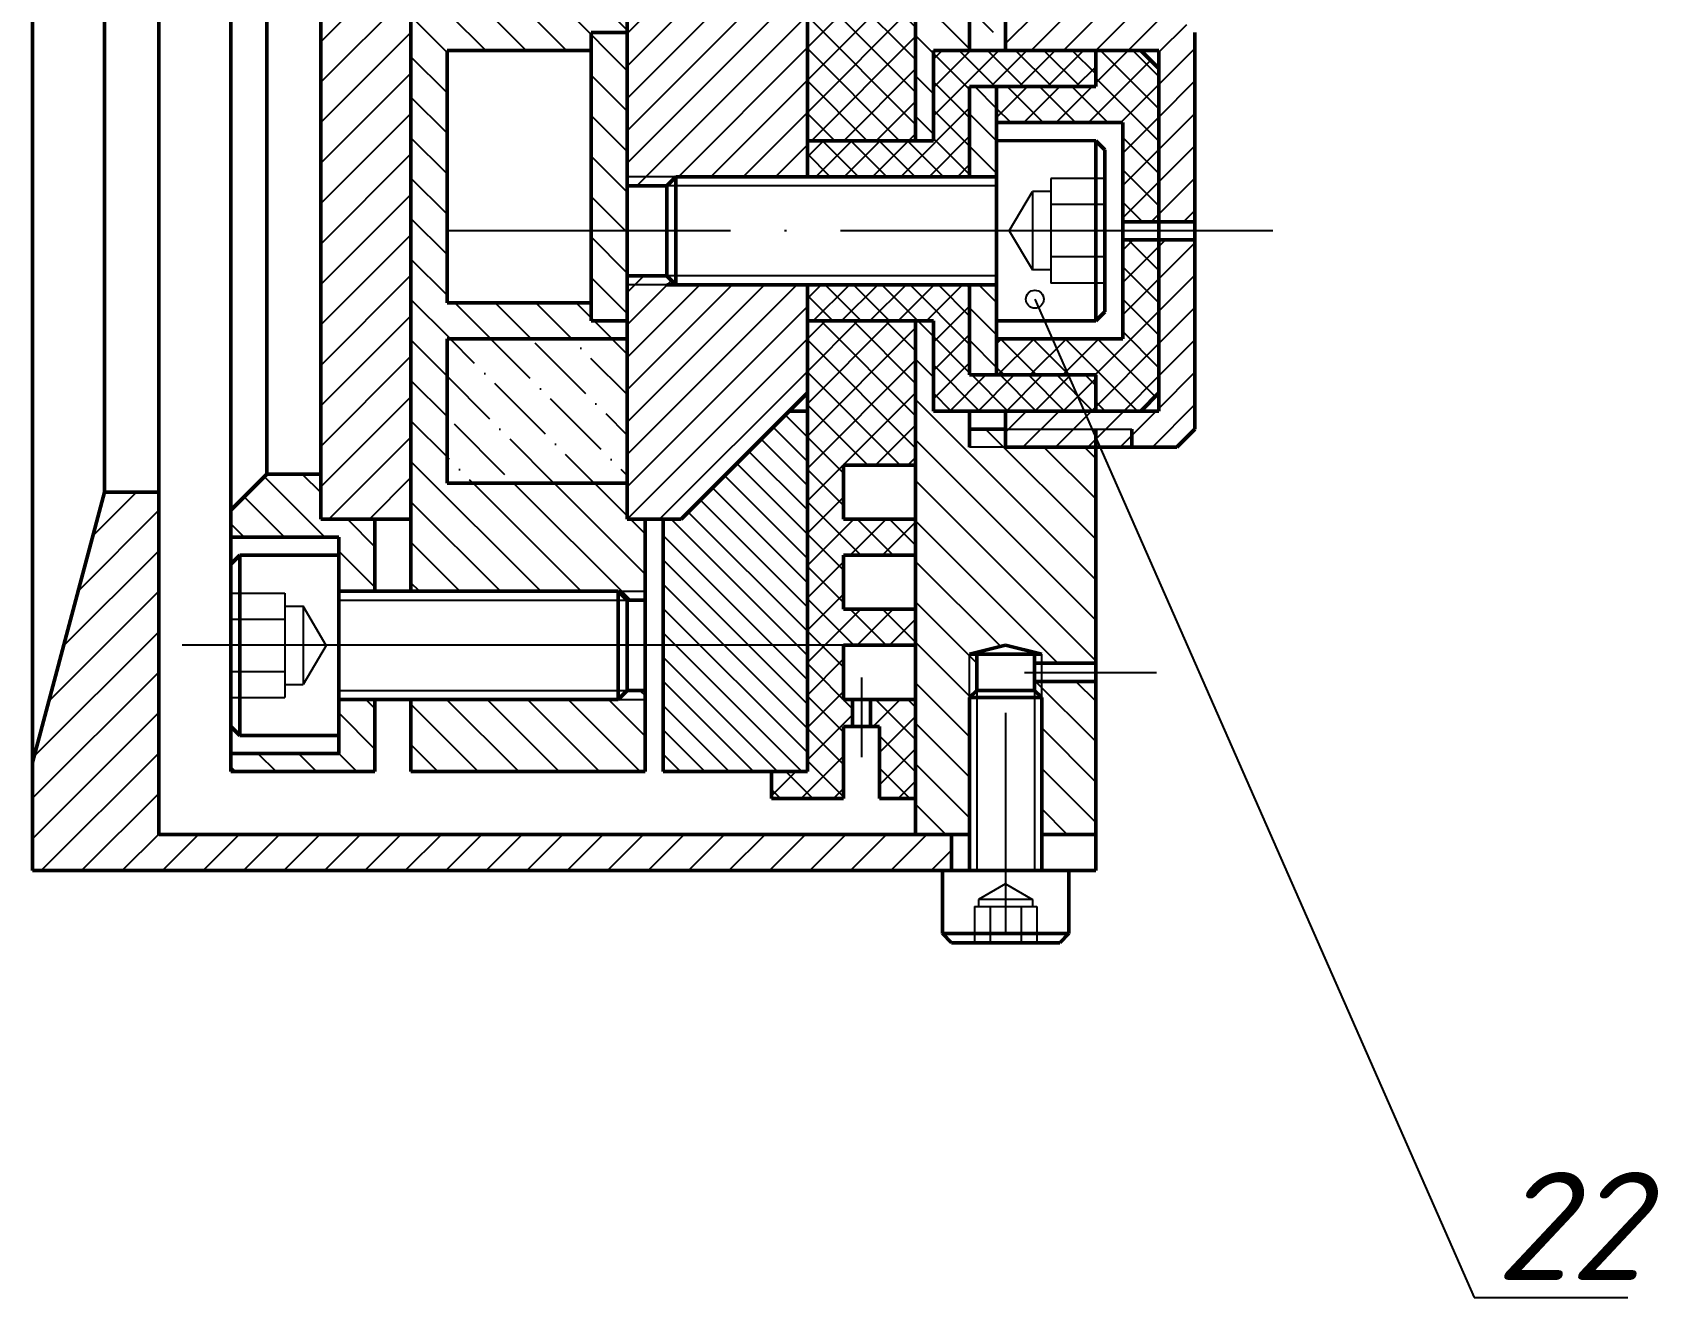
# Model space of a CAD drawing. Header units: millimetres. Extents: x -5427 to 3670, y -5891 to 948.
# Drawn here: x 1583.5 to 1673.8, y 118.6 to 188.8 of the extents above; entities that cross this region are included whole.
import ezdxf

# ---------------------------------------------------------------- set-up
doc = ezdxf.new("R2010")
doc.units = ezdxf.units.MM
doc.header["$MEASUREMENT"] = 0
doc.linetypes.add('ACAD_ISO04W100', pattern=[30, 24, -3, 0, -3])
doc.layers.add('оси', color=1, linetype='ACAD_ISO04W100')
doc.layers.add('Толстые', color=7, linetype='Continuous', lineweight=50)
doc.layers.add('Тонкие', color=140, linetype='Continuous', lineweight=25)
doc.styles.get("Standard").update_dxf_attribs({"font": 'isocpeui.ttf'})
pattern_1 = [(135, (-32.13376869382773, 14.65053044209708), (-1.122532015133644, -1.122532015133644), [])]
pattern_2 = [(45, (-32.13376869382773, 14.65053044209708), (-0.8980256121069152, 0.8980256121069154), []), (135, (-32.13376869382773, 14.65053044209708), (-0.8980256121069154, -0.8980256121069152), [])]
pattern_3 = [(45, (-32.13376869382773, 14.65053044209708), (-0.8980256121069152, 0.8980256121069154), [])]

msp = doc.modelspace()

# ---------------------------------------------------------------- hatches: boundary and pattern name
at = {"layer": 'Тонкие'}
h = msp.add_hatch(dxfattribs=at)
h.set_pattern_fill('ANSI31', color=256, scale=0.5, style=0)
h.set_pattern_definition([(45, (-32.13376869382773, 14.65053044209708), (-1.122532015133644, 1.122532015133644), [])])
h.paths.add_polyline_path([(1590.548071126541, 259.3355669604346), (1634.547720933127, 259.3355668659563), (1634.547720916809, 261.3355632358023), (1634.047720915712, 261.3355632358025), (1634.047720915712, 261.3355669604317), (1583.548071126541, 261.3355669604343), (1583.548071126541, 255.3355799474404), (1587.548071126541, 240.3355799474563), (1590.548071126541, 240.3355799474472)])
h.paths.add_polyline_path([(1590.54807112654, 163.3355799474353), (1587.548071126541, 163.3355799474263), (1583.548071126541, 148.3355799474424), (1583.548071126541, 142.3355929344502), (1634.547720916809, 142.3355929344579), (1634.547720916809, 144.3355929344578), (1590.548071126539, 144.3355929344502)])
h = msp.add_hatch(dxfattribs=at)
h.set_pattern_fill('ANSI31', color=256, scale=0.5, angle=90, style=0)
h.set_pattern_definition(pattern_1)
h.paths.add_polyline_path([(1642.547720528907, 249.8355632259927), (1639.547720960612, 249.8355632325809), (1639.547720960612, 249.3355632820211), (1637.547720915712, 248.8355632510828), (1637.547720915712, 248.8355632799305), (1635.547720922501, 249.3355632489919), (1635.547720922501, 251.7355632358003), (1635.547720917995, 259.335566863809), (1632.547720915711, 259.3355668702508), (1632.547720915711, 230.8355799474431), (1633.547720292615, 230.8355799474433), (1633.547720292615, 235.8355799474432), (1635.54772029261, 235.8355799474432), (1635.54772029261, 237.8355799474432), (1637.54772029261, 237.8355799474432), (1642.547720319372, 237.8355799474433)])
h.paths.add_polyline_path([(1642.547720694789, 259.3355632176049), (1639.547720915711, 259.3355632358093), (1639.547720915711, 251.7355632706704), (1639.547720960612, 251.7355632706704), (1639.547720960612, 250.8355632325809), (1642.547720546368, 250.8355632259927)])
h.paths.add_polyline_path([(1642.547693592323, 214.8355799474404), (1637.547720292611, 214.83557994744), (1637.547720292611, 213.8355799474404), (1635.547720292611, 213.8355799474398), (1635.547720292611, 215.8355799474437), (1633.547720292616, 215.8355799474441), (1633.547720292615, 220.8355799474427), (1632.548043830992, 220.8355799474427), (1632.548043758589, 207.8355866636441), (1642.547708098809, 207.8355861623968)])
h.paths.add_polyline_path([(1642.54772053295, 195.8355861623909), (1632.548043833445, 195.8355865032431), (1632.548043784211, 182.8355816921222), (1633.547720969126, 182.8355817277165), (1633.547720791097, 187.8355817277156), (1635.547720791092, 187.8355817989276), (1635.547720719881, 189.8355817989316), (1637.547720719881, 189.8355818701431), (1642.547720746585, 189.8355820481717), (1642.547720688725, 193.0855861624198), (1642.54772053295, 193.0855861624198)])
h.paths.add_polyline_path([(1642.547721513381, 165.8355820481686), (1637.547721574419, 165.8355818701397), (1635.547721574419, 165.8355817989281), (1635.547721503207, 167.8355817989281), (1633.547721503212, 167.8355817277165), (1633.547721325183, 172.835581727716), (1632.547720915712, 172.8355816921104), (1632.547720915712, 144.3355929344575), (1635.547720916809, 144.335592934458), (1635.547720916808, 151.9355892041447), (1635.547720922501, 154.3355966458906), (1637.547720973408, 154.8355966293759), (1639.547720960612, 154.3355966128613), (1639.547720960612, 153.8355966623016), (1642.547721208188, 153.8355966688898)])
h.paths.add_polyline_path([(1642.547721182756, 152.8355966688898), (1639.547720960612, 152.8355966623016), (1639.547720960612, 151.9355966242122), (1639.547720915711, 151.9355891749681), (1639.547720915711, 144.3355892098371), (1641.547720711508, 144.3355892098372), (1641.547720729713, 144.3355892098292), (1641.547720729713, 144.3355929344592), (1641.547720915712, 144.3355929344592), (1641.547720915712, 144.3355891921604), (1642.547720966578, 144.3355891833222)])
h.paths.add_polyline_path([(1637.547720719881, 189.8355818701431), (1635.547720719881, 189.8355817989316), (1635.547720755487, 188.8355817989316), (1637.547720755487, 188.835581870143)], flags=16)
h.paths.add_polyline_path([(1637.547721538813, 166.8355818701396), (1635.547721538813, 166.8355817989281), (1635.547721574419, 165.8355817989281), (1637.547721574419, 165.8355818701397)], flags=17)
h.paths.add_polyline_path([(1635.947720903483, 154.3355966425876), (1635.547720922501, 154.3355966458905), (1635.5477209225, 151.9355892098383), (1635.9477209225, 152.3355892098379)], flags=17)
h.paths.add_polyline_path([(1639.547720960612, 152.8355966623015), (1639.147720919326, 152.8355966614231), (1639.147720919326, 152.3355892198692), (1639.547720960612, 151.9355891749682)], flags=17)
h.paths.add_polyline_path([(1639.547720960611, 154.3355966128613), (1639.147720919326, 154.3355966161642), (1639.147720919326, 153.8355966614231), (1639.547720960612, 153.8355966623015)], flags=16)
h.paths.add_polyline_path([(1637.547720292611, 214.8355799474399), (1635.547720292611, 214.8355799474398), (1635.547720292611, 213.8355799474398), (1637.547720292611, 213.8355799474404)], flags=16)
h.paths.add_polyline_path([(1637.54772029261, 237.8355799474432), (1635.54772029261, 237.8355799474432), (1635.54772029261, 236.8355799474432), (1637.54772029261, 236.8355799474432)], flags=16)
h.paths.add_polyline_path([(1635.9477209225, 251.335563235801), (1635.5477209225, 251.7355632358002), (1635.547720922501, 249.335563248992), (1635.947720903483, 249.3355632522949)], flags=17)
h.paths.add_polyline_path([(1639.547720960612, 249.8355632325809), (1639.147720919326, 249.8355632334593), (1639.147720919326, 249.3355632787183), (1639.547720960612, 249.3355632820212)], flags=16)
h.paths.add_polyline_path([(1639.547720960612, 251.7355632706704), (1639.147720919326, 251.3355632257691), (1639.147720919326, 250.8355632334593), (1639.547720960612, 250.8355632325809)], flags=17)
h = msp.add_hatch(dxfattribs=at)
h.set_pattern_fill('ANSI37', color=256, scale=0.4, style=0)
h.set_pattern_definition(pattern_2)
h.paths.add_polyline_path([(1628.547720915706, 257.3355669604346), (1624.547720915706, 257.3355671268105), (1624.547720790924, 255.835566960435), (1626.547720555137, 255.835566960435), (1626.547720525681, 251.3359184201237), (1626.548071126541, 251.3355678192613), (1626.547720525678, 251.3355678192613), (1626.547720509312, 248.8355653638365), (1628.547720915708, 248.8355650167014), (1628.547720915707, 251.8355799474417), (1629.047720915707, 251.8355799474417), (1629.047720915707, 253.3355669604334), (1628.547720915706, 253.3355669604334)])
h.paths.add_polyline_path([(1632.547720915712, 257.3355669604346), (1630.547720915705, 257.3355669604346), (1630.547720915706, 253.3355669604334), (1630.047720915707, 253.3355669604334), (1630.047720915707, 251.8355799474417), (1632.547720915711, 251.8355799474417)])
h.paths.add_polyline_path([(1632.547720915712, 238.8355799474417), (1628.547720915706, 238.8355799474417), (1628.547720915707, 241.8355799474417), (1632.547720915712, 241.8355799474417), (1632.547720915711, 243.8355799474417), (1628.547720915708, 243.8355799474417), (1628.547720915707, 246.8355799474417), (1632.547720915711, 246.8355799474417), (1632.547720915712, 248.8355799474417), (1629.004636941682, 248.8355799474417), (1629.004636941682, 248.8355649373956), (1626.547720509313, 248.8355653638365), (1626.547720492947, 246.3355675856012), (1626.548071126541, 246.3355675856012), (1626.547720492945, 246.3352169518383), (1626.547720391479, 230.8355799474417), (1632.547720915712, 230.8355799474431)])
h.paths.add_polyline_path([(1632.548043830992, 220.8355799474427), (1626.547716823911, 220.8355799474427), (1626.547691724508, 206.8355869644202), (1632.548043753019, 206.8355866636441)])
h.paths.add_polyline_path([(1632.548043837232, 196.8355865032431), (1626.547687015153, 196.8355867077732), (1626.547685802747, 182.8355814784748), (1632.54804378421, 182.8355816921222)])
h.paths.add_polyline_path([(1632.547720915712, 172.8355816921104), (1626.547720011791, 172.835581478477), (1626.547719893957, 154.835578839663), (1628.547720973521, 154.8355788232358), (1628.547720973521, 154.8355800027941), (1632.547720915712, 154.8355800077145), (1632.547720915712, 156.8355800077145), (1628.547720971061, 156.8355800027941), (1628.547720967371, 159.8355800027941), (1632.547720915712, 159.8355800077145), (1632.547720915712, 161.8355800077145), (1628.54772096491, 161.8355800027941), (1628.54772096122, 164.8355800027941), (1632.547720915712, 164.8355800077145)])
h.paths.add_polyline_path([(1632.547720915712, 151.8355800077144), (1630.047720977211, 151.8355800046392), (1630.047720979056, 150.3355929916476), (1630.547720915712, 150.3355929922626), (1630.547720915712, 146.3355929344538), (1632.547720915712, 146.335592934454)])
h.paths.add_polyline_path([(1628.547720915712, 150.3355929898024), (1629.047720979056, 150.3355929904175), (1629.047720977211, 151.8355800034092), (1628.547720977211, 151.8355800027941), (1628.547720973521, 154.8355788232358), (1626.547719893957, 154.835578839663), (1626.547719848133, 147.8355879525823), (1624.547720790924, 147.8355873425365), (1624.547720915705, 146.3355927680719), (1628.547720915712, 146.3355929344479)])
h = msp.add_hatch(dxfattribs=at)
h.set_pattern_fill('ANSI31', color=256, scale=0.5, angle=90, style=0)
h.set_pattern_definition(pattern_1)
h.paths.add_polyline_path([(1602.54807112654, 248.8355695293955), (1594.548070378377, 248.8355709179356), (1594.548069576774, 241.3355765599813), (1596.548071126541, 239.3355750102147), (1599.54807112654, 239.3355750102147), (1599.54807112654, 241.8355799474414), (1602.54807112654, 241.8355799474414)])
h.paths.add_polyline_path([(1602.54807112654, 255.8355669604351), (1594.548071126541, 255.835566960435), (1594.548070378377, 248.8355709179356), (1602.54807112654, 248.8355695293955)])
h.paths.add_polyline_path([(1599.54807112654, 164.3355750102147), (1596.548071126541, 164.3355750102147), (1594.54807112654, 162.3355750102145), (1594.54807112654, 160.8355799474412), (1600.54807112654, 160.8355799474412), (1600.54807112654, 157.8355885098704), (1602.548070453269, 157.8355875594007), (1602.548071126541, 161.8355799474413), (1599.54807112654, 161.8355799474413)])
h.paths.add_polyline_path([(1602.548060219678, 151.8355898218961), (1600.54807112654, 151.8355898218961), (1600.54807112654, 149.8350741193572), (1600.54807112654, 148.835579947443), (1594.548059690323, 148.8355799474412), (1594.548059583443, 147.8355830599954), (1602.548059492552, 147.8355816057469)])
h = msp.add_hatch(dxfattribs=at)
h.set_pattern_fill('ANSI31', color=256, scale=0.5, angle=90, style=0)
h.set_pattern_definition(pattern_1)
h.paths.add_polyline_path([(1617.548071222721, 245.8355675856012), (1610.548071126541, 245.8355675856012), (1610.548071126541, 242.8355675856012), (1604.548071252623, 242.8355675856012), (1604.548071650269, 201.8355799474413), (1606.548071126541, 201.8355799474413), (1606.548071126541, 213.8355799474413), (1616.548130548947, 213.8355799474413), (1616.548128447708, 214.8355799474412), (1614.54807112654, 214.835579947441), (1614.54807112654, 215.8355799474413), (1606.548071126541, 215.8355799474413), (1606.548071126541, 229.8355799474413), (1614.548071126541, 229.8355799474413), (1614.548071126541, 230.8355799474413), (1616.548094827871, 230.8355799474413), (1616.548092726632, 231.8355799474413), (1606.548071126541, 231.8355799474412), (1606.548071126542, 239.8355799474413), (1616.548075916714, 239.8355799474413), (1616.548071714234, 241.8355799474413), (1617.548071094481, 241.8355799367545)])
h.paths.add_polyline_path([(1617.54807058419, 255.835566960435), (1604.54807112654, 255.835566960435), (1604.54807113624, 254.8355675856012), (1610.548071126541, 254.8355675856012), (1610.548071126541, 251.8355683895487), (1617.54807058419, 251.8355680529166)])
h.paths.add_polyline_path([(1606.548071126541, 201.8355799474413), (1604.548071650269, 201.8355799474413), (1604.54807207701, 157.8355866089298), (1616.048422073305, 157.8355811435606), (1617.548068226034, 157.8355811435606), (1617.548072093368, 161.835570940756), (1616.548239813444, 161.835566438168), (1616.548235610936, 163.8355799474413), (1606.548071126541, 163.8355799474413), (1606.548071126541, 171.8355799474411), (1616.548218801018, 171.8355799474412), (1616.548216699778, 172.8355799474412), (1614.54807112654, 172.8355799474413), (1614.54807112654, 173.8355799474417), (1606.548071126541, 173.8355678916257), (1606.548071126541, 187.8355799474411), (1614.548071126539, 187.8355799474412), (1614.548071126539, 188.8355799474413), (1616.548183079942, 188.8355799474413), (1616.548180978702, 189.8355799474413), (1606.548071126541, 189.8355799474411)])
h.paths.add_polyline_path([(1617.548062425027, 151.8355898218961), (1616.048430751636, 151.8355898218961), (1616.048422073305, 151.8355811435607), (1616.048422073305, 151.8355898218961), (1604.54807112654, 151.8355898218961), (1604.548070814915, 147.8355812421827), (1616.54807084891, 147.8355849024591), (1617.54805855768, 147.8355852074781)])
h.paths.add_polyline_path([(1616.548094827871, 230.8355799474413), (1614.548071126541, 230.8355799474413), (1614.548071126541, 225.8355799474413), (1616.54810533407, 225.8355799474413)], flags=16)
h.paths.add_polyline_path([(1616.54810533407, 225.8355799474413), (1614.548071126541, 225.8355799474413), (1614.548071126541, 214.835579947441), (1616.548128447708, 214.8355799474412)], flags=17)
h.paths.add_polyline_path([(1616.548183079942, 188.8355799474413), (1614.548071126539, 188.8355799474413), (1614.54807112654, 177.835567051946), (1616.548206193606, 177.8355668420145)], flags=16)
h.paths.add_polyline_path([(1616.548206193607, 177.8355668420145), (1614.54807112654, 177.835567051946), (1614.54807112654, 173.8355799474411), (1614.54807112654, 172.8355799474412), (1616.548216699778, 172.8355799474413)], flags=17)
h.paths.add_polyline_path([(1617.548068226034, 157.8355811435606), (1616.048422073305, 157.8355811435606), (1616.548421836251, 157.3355813772207), (1617.548067742616, 157.3355813772207)])
h.paths.add_polyline_path([(1617.548062908437, 152.3355811435606), (1616.548421836251, 152.3355811435606), (1616.048430751636, 151.8355898218961), (1617.548062425028, 151.8355898218961)])
h = msp.add_hatch(dxfattribs=at)
h.set_pattern_fill('ANSI31', color=256, scale=0.3, angle=90, style=0)
h.set_pattern_definition([(135, (-32.13376869382773, 14.65053044209708), (-0.6735192090801865, -0.6735192090801864), [])])
h.paths.add_polyline_path([(1626.547720555136, 255.835566960435), (1618.54807058419, 255.835566960435), (1618.54807058419, 251.8355680048262), (1626.547720528952, 251.8355676201207)])
h.paths.add_polyline_path([(1626.547720489674, 245.8355675856012), (1618.548071122978, 245.8355675856012), (1618.54807109448, 241.8355799260677), (1619.54807109448, 241.835579915381), (1625.54807106242, 235.8355799474413), (1626.547720424211, 235.8355799474413)])
h.paths.add_polyline_path([(1626.547719979059, 167.8355799474412), (1625.548072093376, 167.8355799474412), (1619.548072093378, 161.8355799474428), (1618.548072093373, 161.8355754440994), (1618.548065325525, 154.8355789053688), (1626.547719893958, 154.835578839663)])
h.paths.add_polyline_path([(1626.547719893958, 154.835578839663), (1618.548065325525, 154.8355789053688), (1618.548058557681, 147.8355855125012), (1626.547719848133, 147.8355879525823)])
h = msp.add_hatch(dxfattribs=at)
h.set_pattern_fill('ANSI31', color=256, scale=0.5, style=0)
h.set_pattern_definition([(45, (-702.9354517040206, 409.2934708427505), (-1.122532015133644, 1.122532015133644), [])])
h.paths.add_polyline_path([(1599.54807112654, 201.8355799474413), (1604.548071650269, 201.8355799474413), (1604.548071262322, 241.8355799474414), (1599.54807112654, 241.8355799474413)])
h.paths.add_polyline_path([(1599.54807112654, 161.8355799474413), (1604.548072038216, 161.8355799474413), (1604.548071650269, 201.8355799474412), (1599.54807112654, 201.8355799474412)])
h = msp.add_hatch(dxfattribs=at)
h.set_pattern_fill('ANSI31', color=256, scale=0.4, style=0)
h.set_pattern_definition(pattern_3)
h.paths.add_polyline_path([(1626.547720417666, 234.8359305921942), (1619.54807109448, 241.835579915381), (1616.548071714234, 241.8355799474413), (1616.548099030351, 228.8355799474417), (1619.247722277323, 228.8355799474417), (1626.547720378386, 228.835579947441)])
h.paths.add_polyline_path([(1626.547697102952, 209.8355861623748), (1626.547720409541, 222.8355799474433), (1619.247720055556, 222.8355799474429), (1619.247720055556, 222.8355777256734), (1619.247719866824, 222.8355779144057), (1616.54811163779, 222.8355799474117), (1616.548151561336, 203.8355841834662), (1618.948043773436, 203.8355840040335), (1618.948049496189, 203.8355897267875), (1626.547687553717, 203.8355883447171), (1626.547688138875, 209.8355861623909)])
h.paths.add_polyline_path([(1626.547687274955, 199.8355848685723), (1618.948043806242, 199.8355840507863), (1618.948043806242, 199.835583967985), (1618.948043723441, 199.8355840507863), (1616.548159966295, 199.8355841313945), (1616.548199889857, 180.8355811225411), (1619.247720803277, 180.8355834403227), (1619.247720803277, 180.8355812185536), (1626.547685629547, 180.8355814784742)])
h.paths.add_polyline_path([(1626.547720024884, 174.8355814784777), (1618.747721253966, 174.8355812007519), (1616.548212497296, 174.8355811224367), (1616.548239813443, 161.8355664381679), (1619.548072093378, 161.8355799474428), (1626.547719985603, 168.8352278396693)])
h.paths.add_polyline_path([(1618.747725913351, 175.3355787453301), (1616.548211446681, 175.3355786670146), (1616.548212497296, 174.8355811224367), (1618.747721253966, 174.8355812007519), (1619.247721016912, 174.8355812185548), (1619.247721016912, 174.8355834403225)])
h.paths.add_polyline_path([(1619.247720803277, 180.8355834403227), (1616.548199889857, 180.8355811225411), (1616.548200940482, 180.3355789006718), (1618.747716380942, 180.3355789789873)])
h.paths.add_polyline_path([(1618.54804391488, 200.2355838557325), (1618.548043793417, 200.2355838557326), (1618.548043793416, 200.2355839747488), (1616.5481591258, 200.2355838678932), (1616.548159966296, 199.8355841313945), (1618.948043723441, 199.8355840507863)])
h.paths.add_polyline_path([(1618.948043773435, 203.8355840040335), (1616.548151561336, 203.8355841834662), (1616.548152401832, 203.4355838537962), (1618.548043773436, 203.4355840040339)])
h.paths.add_polyline_path([(1618.747715615417, 223.3355821692062), (1616.548110587165, 223.3355821692062), (1616.54811163779, 222.8355799474118), (1619.247717833785, 222.8355779144073), (1619.247717833787, 222.8355799474429), (1619.247717833785, 222.8355779144072), (1619.247719866824, 222.8355779144057)])
h.paths.add_polyline_path([(1619.247720055556, 228.8355799474417), (1616.548099030351, 228.8355799474417), (1616.548100080966, 228.3355824028637), (1618.74772029261, 228.3355824028637), (1619.247720055556, 228.3355824028637)])
h = msp.add_hatch(dxfattribs=at)
h.set_pattern_fill('ANSI36', color=256, scale=0.5, angle=90, style=0)
h.set_pattern_definition([(135, (-702.9354517040206, 409.2934708427505), (-3.086963041617522, 0.8418990113502338), [3.96875, -0.79375, 0, -0.79375])])
h.paths.add_polyline_path([(1616.548071840153, 239.8355799474413), (1606.548071126541, 239.8355799474413), (1606.548071126541, 231.8355799474413), (1616.548070834752, 231.8355799474413)])
h.paths.add_polyline_path([(1616.548063294239, 171.8355799474413), (1606.548071126541, 171.8355799474411), (1606.54807112654, 163.8355799474413), (1616.548062288837, 163.8355799474413)])
h = msp.add_hatch(dxfattribs=at)
h.set_pattern_fill('ANSI31', color=256, scale=0.4, style=0)
h.set_pattern_definition(pattern_3)
h.paths.add_polyline_path([(1648.047364169013, 236.8355799474429), (1647.047364169013, 237.8355799474433), (1644.54772029261, 237.8355799474433), (1644.54772029261, 236.8355799474432), (1642.54772029261, 236.8355799474432), (1637.54772029261, 236.8355799474432), (1637.54772029261, 235.8355799474432), (1646.047364169013, 235.8355799474432), (1646.047364169014, 226.3355799474466), (1648.047364169014, 226.3355799474457)])
h.paths.add_polyline_path([(1648.047364169014, 225.3355799474419), (1646.047364169014, 225.3355799474419), (1646.047364169015, 215.8355799474417), (1637.547720292611, 215.8355799474433), (1637.547720292611, 214.8355799474399), (1642.547720292611, 214.8355799474404), (1644.547720292611, 214.8355799474405), (1644.547720292611, 213.8355799474404), (1647.047364169013, 213.8355799474406), (1648.047364169014, 214.8355799474409)])
h.paths.add_polyline_path([(1648.04736463189, 188.83558224399), (1647.047364596283, 189.8355822083847), (1644.547720719881, 189.8355821193831), (1644.547720755487, 188.835582119383), (1642.547720755487, 188.8355820481715), (1637.547720755487, 188.835581870143), (1637.547720791092, 187.8355818701395), (1646.047364667496, 187.8355821727777), (1646.04736500575, 178.3355821727775), (1648.047365005749, 178.335582243989)])
h.paths.add_polyline_path([(1648.047365041356, 177.3355822439854), (1646.047365041356, 177.335582172773), (1646.04736537961, 167.8355821727762), (1637.547721503207, 167.8355818701397), (1637.547721538813, 166.8355818701397), (1642.547721538813, 166.8355820481686), (1644.547721538813, 166.8355821193802), (1644.547721574419, 165.8355821193803), (1647.047365450821, 165.835582208382), (1648.047365415216, 166.8355822439883)])
h.paths.add_polyline_path([(1644.547721538813, 166.8355821193802), (1642.547721538813, 166.8355820481686), (1642.547721513381, 165.8355820481687), (1642.547721574419, 165.8355820481687), (1644.547721574419, 165.8355821193802)])
h.paths.add_polyline_path([(1642.547721538813, 166.8355820481686), (1637.547721538813, 166.8355818701397), (1637.547721574419, 165.8355818701397), (1642.547721513381, 165.8355820481687)])
h.paths.add_polyline_path([(1642.547720746585, 189.8355820481715), (1637.547720719881, 189.835581870143), (1637.547720755487, 188.835581870143), (1642.547720764388, 188.8355820481715)])
h.paths.add_polyline_path([(1644.547720719881, 189.8355821193831), (1642.547720746585, 189.8355820481715), (1642.547720764388, 188.8355820481715), (1644.547720755487, 188.835582119383)], flags=16)
h.paths.add_polyline_path([(1642.547720301513, 214.8355799474404), (1637.547720292611, 214.8355799474399), (1637.547720292611, 213.8355799474399), (1642.547720319315, 213.8355799474404)])
h.paths.add_polyline_path([(1644.547720292611, 214.8355799474405), (1642.547720301513, 214.8355799474404), (1642.547720319315, 213.8355799474404), (1644.547720292611, 213.8355799474404)])
h.paths.add_polyline_path([(1642.547720319372, 237.8355799474432), (1642.54772029261, 237.8355799474432), (1637.54772029261, 237.8355799474432), (1637.54772029261, 236.8355799474432), (1642.54772030191, 236.8355799474432)], flags=17)
h.paths.add_polyline_path([(1644.547720292611, 237.8355799474433), (1642.547720319372, 237.8355799474432), (1642.54772030191, 236.8355799474432), (1644.54772029261, 236.8355799474432)], flags=16)
h = msp.add_hatch(dxfattribs=at)
h.set_pattern_fill('ANSI37', color=256, scale=0.4, style=0)
h.set_pattern_definition(pattern_2)
h.paths.add_polyline_path([(1646.047364169013, 234.8355799474433), (1645.047364169013, 235.8355799474432), (1642.54772029261, 235.8355799474432), (1642.54772029261, 233.8355799474415), (1637.047720292612, 233.8355799474428), (1637.047720292612, 231.8355799474433), (1644.047364169014, 231.8355799474414), (1644.047364169014, 226.3355799474474), (1646.047364169014, 226.3355799474465)])
h.paths.add_polyline_path([(1646.047364169014, 225.3355799474419), (1644.047364169014, 225.3355799474419), (1644.047364169015, 219.8355799474442), (1637.047720292613, 219.8355799474441), (1637.047720292613, 217.8355799474435), (1642.547720292612, 217.8355799474408), (1642.547720292612, 215.8355799474424), (1645.047364169016, 215.8355799474419), (1646.047364169015, 216.8355799474411)])
h.paths.add_polyline_path([(1646.047364703102, 186.8355821727786), (1645.047364667497, 187.8355821371717), (1642.547720791093, 187.8355820481694), (1642.547720862305, 185.8355820481709), (1637.047720862306, 185.8355818523364), (1637.047720933518, 183.8355818523359), (1644.04736480992, 183.8355821015637), (1644.047365005751, 178.335582101566), (1646.04736500575, 178.3355821727775)])
h.paths.add_polyline_path([(1646.047365041356, 177.335582172773), (1644.047365041356, 177.3355821015606), (1644.047365237188, 171.8355821015665), (1637.047721360786, 171.8355818523368), (1637.047721431998, 169.8355818523371), (1642.547721431996, 169.8355820481703), (1642.547721503207, 167.8355820481686), (1645.04736537961, 167.8355821371704), (1646.047365344004, 168.8355821727767)])
h = msp.add_hatch(dxfattribs=at)
h.set_pattern_fill('ANSI31', color=256, scale=0.4, angle=90, style=0)
h.set_pattern_definition([(135, (-32.13376869382773, 14.65053044209708), (-0.8980256121069154, -0.8980256121069152), [])])
h.paths.add_polyline_path([(1637.047720292612, 233.8355799474428), (1635.547720292615, 233.8355799474432), (1635.547720292615, 228.8355799474402), (1637.047720292612, 228.83557994744)])
h.paths.add_polyline_path([(1637.047720292613, 222.8355799474439), (1635.547720292614, 222.8355799474438), (1635.547720292613, 217.8355799474442), (1637.047720292613, 217.8355799474434)])
h.paths.add_polyline_path([(1637.047720862306, 185.8355818523364), (1635.547720862306, 185.835581798927), (1635.547721040336, 180.8355817989269), (1637.047721040335, 180.8355818523355), (1637.047720969088, 182.8365929532524)])
h.paths.add_polyline_path([(1637.04772125397, 174.8355818523395), (1635.547721253972, 174.8355817989307), (1635.547721432, 169.835581798928), (1637.047721431998, 169.8355818523371)])
h = msp.add_hatch(dxfattribs=at)
h.set_pattern_fill('ANSI37', color=256, scale=0.35, style=0)
h.set_pattern_definition([(45, (-32.13376869382773, 14.65053044209708), (-0.7857724105935507, 0.7857724105935509), []), (135, (-32.13376869382773, 14.65053044209708), (-0.7857724105935509, -0.7857724105935507), [])])
h.paths.add_polyline_path([(1635.547720862306, 185.835581798927), (1642.547720862305, 185.835582048171), (1642.547720791093, 187.8355820481694), (1633.547720791097, 187.8355817277156), (1633.547720969125, 182.8355817277164), (1626.547720077254, 182.835581478476), (1626.547720064162, 180.8355814784754), (1635.547721040336, 180.835581798927)])
h.paths.add_polyline_path([(1635.547721253972, 174.8355817989306), (1626.547720024884, 174.8355814784777), (1626.547720011791, 172.835581478477), (1633.547721325184, 172.835581727716), (1633.547721503212, 167.8355817277166), (1642.547721503207, 167.8355820481687), (1642.547721431996, 169.8355820481703), (1635.547721432, 169.8355817989281)])

# ---------------------------------------------------------------- linework, layer by layer
at = {"layer": 'оси'}
for p, q in [((1652.381305678687, 177.8355630810207), (1606.548065309545, 177.8355678916158)), ((1629.004626580162, 154.835578819483), (1591.857027399863, 154.835579124598)), ((1617.926187003439, 154.8355979355691), (1591.857037761384, 154.8355885098711)), ((1629.547720915718, 153.052947492853), (1629.547720915719, 148.6364934448661)), ((1638.603533650434, 153.3355966590731), (1645.917819882774, 153.3355966772776)), ((1637.547720915712, 151.0978426846353), (1637.547720915712, 138.8028360071697))]:
    msp.add_line(p, q, dxfattribs=at)
at = {"layer": 'Толстые'}
for p, q in [((1583.548071126541, 261.3355669604343), (1583.548071126541, 142.3355929344502)), ((1590.54807112654, 144.3355929344502), (1590.548071126541, 259.3355669604346)), ((1594.548059583443, 147.8355830599954), (1594.54807112654, 255.835566960435)), ((1604.54807207701, 157.8355866089298), (1604.54807112654, 255.835566960435)), ((1599.54807112654, 161.8355799474413), (1599.54807112654, 241.8355799474414)), ((1616.548239813443, 161.8355664381679), (1616.548071714234, 241.8355799474413)), ((1587.548071126533, 240.3355799474862), (1587.548071126541, 163.3355799474255)), ((1596.54807112654, 239.3355750102147), (1596.54807112654, 164.3355750102147)), ((1594.54807112654, 206.8355750102147), (1594.54807112654, 159.8355750102147)), ((1626.547687309594, 200.2355824147936), (1626.547685629547, 180.8355814784742)), ((1632.548043837232, 196.8355865032431), (1632.548043784211, 182.8355816921222)), ((1635.547720719881, 189.8355817989316), (1635.547720791093, 187.8355817989316)), ((1637.547720719881, 189.8355818701431), (1637.547720791093, 187.835581870143)), ((1614.54807112654, 173.8355799474411), (1614.548071126539, 188.8355799474413)), ((1616.54807112654, 188.8355799474413), (1614.548071126539, 188.8355799474413)), ((1648.04736463189, 188.8355822439902), (1648.047365415216, 166.8355822439884)), ((1606.548071126541, 187.8355799474411), (1606.548071126541, 173.8355799474411)), ((1614.548071126539, 187.8355799474411), (1606.548071126541, 187.8355799474411)), ((1646.047364667496, 187.8355821727777), (1633.547720791097, 187.8355817277156)), ((1633.547720969125, 182.8355817277192), (1633.547720791097, 187.8355817277156)), ((1642.547720862305, 185.835582048171), (1642.547720791093, 187.83558204817)), ((1646.047364703102, 186.8355821727783), (1645.047364667496, 187.8355821371723)), ((1646.047364667496, 187.8355821727777), (1646.04736537961, 167.8355821727762)), ((1642.547720862305, 185.835582048171), (1635.547720862306, 185.835581798927)), ((1635.547720862306, 185.835581798927), (1635.547721040336, 180.835581798927)), ((1637.047721431998, 169.8355818523372), (1637.047720862306, 185.8355818523365)), ((1644.04736480992, 183.8355821015637), (1637.047720933518, 183.8355818523358)), ((1644.04736480992, 183.8355821015637), (1644.047365237188, 171.8355821015665)), ((1626.54772096912, 182.835581478476), (1633.547720969125, 182.8355817277164)), ((1642.547358569325, 182.835619923673), (1637.047720969088, 182.8365929532524)), ((1637.047720969088, 182.8365929532524), (1637.047721325182, 172.8355812970844)), ((1637.047721325182, 172.8355812970844), (1637.047720969088, 182.8365929532524)), ((1642.547358569325, 182.835619923673), (1643.047359230809, 182.3355314606108)), ((1642.547371947637, 172.8355814929039), (1642.547358561379, 182.8356199236748)), ((1643.047359230809, 182.3355314606108), (1643.047371278325, 173.3355815107067)), ((1619.247720803277, 180.8355834403227), (1618.747721058134, 180.33558365618)), ((1619.247718581508, 180.8355812185536), (1637.047721040334, 180.8355818523355)), ((1619.247721016912, 174.8355834403227), (1619.247720803277, 180.8355834403227)), ((1618.747721058135, 180.3355789789874), (1616.548071268972, 180.3355789006672)), ((1618.747721058134, 180.33558365618), (1618.747721058134, 180.33558365618)), ((1618.747721236163, 175.3355834225199), (1618.747721058134, 180.33558365618)), ((1648.047365005751, 178.3355822439891), (1644.047365005751, 178.335582101566)), ((1648.047365041356, 177.3355822439854), (1644.047365041356, 177.3355821015606)), ((1618.747721236163, 175.3355787453299), (1616.548071447001, 175.3355786670096)), ((1619.247721016912, 174.8355834403227), (1618.747721236163, 175.3355834225199)), ((1637.047721253969, 174.8355818523395), (1618.747721253966, 174.8355812007519)), ((1626.547720024884, 174.8355814784777), (1626.547719848133, 147.8355879525824)), ((1635.547721253972, 174.8355817989317), (1635.547721432, 169.835581798928)), ((1614.54807112654, 173.8355799474417), (1606.54806458242, 173.8355678916158)), ((1612.54807112654, 173.8355799474413), (1606.548071126541, 173.8355799474411)), ((1614.54807112654, 172.8355799474413), (1614.54807112654, 173.8355799474411)), ((1616.54807112654, 172.8355799474413), (1614.54807112654, 172.8355799474413)), ((1626.547721325178, 172.835581478477), (1633.547721325182, 172.835581727716)), ((1632.547720915712, 144.3355929344575), (1632.547720915712, 172.8355816921104)), ((1633.547721325183, 172.8355817277165), (1633.547721503212, 167.8355817277165)), ((1642.547371947636, 172.8355814929039), (1637.047721325182, 172.8355812970844)), ((1642.547371947636, 172.8355814929039), (1643.047371278325, 173.3355815107067)), ((1606.54807112654, 163.8355799474413), (1606.548071126541, 171.8355799474411)), ((1616.54807112654, 171.8355799474413), (1606.548071126541, 171.8355799474411)), ((1644.047365237188, 171.8355821015665), (1637.047721360786, 171.8355818523368)), ((1642.547721431995, 169.8355820481703), (1635.547721432, 169.835581798928)), ((1642.547721503207, 167.8355820481687), (1642.547721431996, 169.8355820481703)), ((1619.548057252905, 161.8355651069703), (1626.547714052807, 168.8352219068728)), ((1646.047365344004, 168.8355821727763), (1645.04736537961, 167.8355821371705)), ((1626.54807112654, 167.8355799474412), (1625.54807112654, 167.8355799474412)), ((1646.04736537961, 167.8355821727762), (1633.547721503212, 167.8355817277165)), ((1635.547721574419, 165.835581798928), (1635.547721503207, 167.8355817989281)), ((1637.547721574419, 165.8355818701397), (1637.547721503207, 167.8355818701397)), ((1637.547721538813, 166.8355818701396), (1635.547721538813, 166.8355817989281)), ((1642.547721538813, 166.8355820481686), (1642.547720915712, 142.3355929344592)), ((1644.547721574419, 165.8355821193801), (1644.547721538813, 166.8355821193802)), ((1648.047365415216, 166.8355822439877), (1647.047365450821, 165.835582208382)), ((1647.047365450821, 165.835582208382), (1637.547721574419, 165.8355818701397)), ((1594.54807112654, 162.3355750102147), (1596.54807112654, 164.3355750102147)), ((1596.54807112654, 164.3355750102147), (1599.54807112654, 164.3355750102147)), ((1632.547720961221, 164.8355800077145), (1628.54772096122, 164.8355800027941)), ((1628.54772096122, 164.8355800027941), (1628.54772096491, 161.835580002794)), ((1616.54807112654, 163.8355799474413), (1606.54807112654, 163.8355799474413)), ((1583.548071126541, 148.3355799474422), (1587.548071126541, 163.3355799474263)), ((1590.548071126541, 163.3355799474353), (1587.548071126541, 163.3355799474263)), ((1604.54807112654, 161.8355799474413), (1599.54807112654, 161.8355799474413)), ((1602.54807045327, 157.8355898563983), (1602.54807112654, 161.8355799474413)), ((1619.548072093377, 161.8355799474428), (1616.548062037485, 161.8355664373673)), ((1617.548072093363, 161.8355662555844), (1617.54805855768, 147.8355852074783)), ((1618.548072093378, 161.8355809142786), (1618.548058557679, 147.8355842406425)), ((1632.547720964911, 161.8355800077145), (1628.54772096491, 161.8355800027941)), ((1594.54807112654, 160.8355799474412), (1600.54807112654, 160.8355799474412)), ((1600.54807112654, 148.8355799474412), (1600.54807112654, 160.8355799474412)), ((1595.048433526338, 159.8351125501268), (1594.548432882659, 159.3350240692617)), ((1595.048420504085, 149.8350741193572), (1595.048433534284, 159.8351125501268)), ((1595.048433526338, 159.8351125501268), (1600.54807112654, 159.8360857755252)), ((1600.54807112654, 149.8350741193572), (1600.54807112654, 159.8360857755252)), ((1632.547720967371, 159.8355800077145), (1628.54772096737, 159.8355800027941)), ((1628.547720967371, 159.8355800027941), (1628.547720971061, 156.8355800027941)), ((1594.548421155594, 150.3350741193572), (1594.548432882659, 159.3350240692617)), ((1616.048422073305, 157.8355811435606), (1600.54807112654, 157.8355885098704)), ((1616.048422073305, 151.8355811435606), (1616.048422073305, 157.8355811435606)), ((1616.048422073305, 157.8355811435606), (1616.548421836251, 157.3355813772207)), ((1616.548421836251, 152.3355811435606), (1616.548421836251, 157.3355813772207)), ((1616.548421836251, 157.3355813772207), (1616.548421836251, 157.3355813772207)), ((1616.548421836251, 157.3355813772207), (1617.548067742617, 157.3355813772207)), ((1632.547720971061, 156.8355800077145), (1628.54772097106, 156.8355800027941)), ((1632.547720973521, 154.8355800077145), (1628.54772097352, 154.8355800027941)), ((1628.547720973521, 154.8355800027941), (1628.547720977211, 151.8355800027941)), ((1637.547720973408, 154.8355966293759), (1635.547720922501, 154.3355966458905)), ((1635.547720922501, 154.3355966458905), (1637.547720973408, 154.8355966293759)), ((1637.547720973408, 154.8355966293759), (1639.547720960612, 154.3355966128613)), ((1635.547720922501, 154.3355966458905), (1639.547720960612, 154.3355966128613)), ((1635.9477209225, 152.3355966590818), (1635.947720903483, 154.3355966425876)), ((1639.147720919326, 152.3355966691131), (1639.147720919326, 154.3355966161641)), ((1639.147720919326, 153.8355966614231), (1642.547720528907, 153.8355966688898)), ((1639.147720919326, 152.8355966614231), (1642.547720546369, 152.8355966688898)), ((1616.048430751637, 151.8355898218961), (1600.54807112654, 151.8355898218961)), ((1602.548059492552, 147.8355816057468), (1602.548060219678, 151.8355898218961)), ((1604.548070814915, 147.8355812421826), (1604.54807112654, 151.8355898218961)), ((1604.548071126541, 151.8355898218961), (1604.548071126541, 149.8355799474411)), ((1616.048422073305, 151.8355811435606), (1616.548421836251, 152.3355811435606)), ((1616.548421836251, 152.3355811435606), (1617.548062908437, 152.3355811435606)), ((1632.547720977211, 151.8355800077144), (1628.547720977211, 151.8355800027941)), ((1629.047720977211, 151.8355800034092), (1629.047720979056, 150.3355929904175)), ((1630.047720977211, 151.8355800046393), (1630.047720979056, 150.3355929916476)), ((1635.547720922501, 151.9355892098381), (1635.9477209225, 152.3355892098378)), ((1635.547720916808, 151.9355892041447), (1635.547720916809, 142.3355892098359)), ((1635.547720916808, 151.9355892041447), (1639.547720922501, 151.9355891749681)), ((1635.947720909309, 152.3355891966465), (1639.147720975577, 152.3355891636173)), ((1639.547720922501, 151.9355892130795), (1639.147720926116, 152.3355892130792)), ((1639.547720915711, 142.3355892098377), (1639.547720915711, 151.9355891749681)), ((1595.048420504086, 149.8350741193572), (1594.548421155594, 150.3350741193572)), ((1628.547720915712, 150.3355929344536), (1628.547720915712, 146.3355929344536)), ((1630.547720915712, 150.3355929344538), (1628.547720915712, 150.3355929344536)), ((1630.547720915713, 150.3355929344527), (1628.547720915713, 150.3355929344525)), ((1630.547720979056, 150.3355929922626), (1628.547720979056, 150.3355929898024)), ((1630.547720915712, 150.3355929344556), (1630.547720915712, 146.3355929344538)), ((1595.048420504086, 149.8350741193572), (1600.54807112654, 149.8350741193572)), ((1594.54807112654, 148.8355799474412), (1600.54807112654, 148.835579947443)), ((1594.548059583443, 147.8355830599954), (1602.548059583442, 147.8355816057468)), ((1604.548070814915, 147.8355812421826), (1616.54807084891, 147.8355849024591)), ((1616.548070848911, 147.8355849024589), (1617.54805855768, 147.8355852074782)), ((1618.548058557681, 147.8355855125012), (1626.547720458179, 147.8355879525825)), ((1624.547720915705, 146.3355927680719), (1624.547720790923, 147.8355929344474)), ((1628.547720915705, 146.3355929344479), (1624.547720915705, 146.3355927680719)), ((1628.547720915712, 146.3355929344536), (1626.547720915712, 146.3355929344534)), ((1632.547720915712, 146.335592934454), (1630.547720915712, 146.3355929344538)), ((1590.548071126541, 144.3355929344502), (1635.547720916809, 144.335592934458)), ((1634.547720916809, 144.3355929344578), (1634.547720916809, 142.3355892098358)), ((1639.547720915711, 144.3355929344588), (1641.547720915712, 144.3355929344592)), ((1639.547720915711, 144.3355892098367), (1642.547720942227, 144.3355891833222)), ((1639.547720915712, 144.3355892098371), (1641.547720711508, 144.3355892098372)), ((1639.54772091571, 144.3355892098291), (1641.547720729713, 144.3355892098292)), ((1583.548071126541, 142.3355929344502), (1642.547720915712, 142.3355929344592)), ((1634.047720915712, 138.8359397921911), (1634.047720915712, 142.335590370282)), ((1634.047720915712, 142.3355892098359), (1641.047720915711, 142.3355892098377)), ((1641.047720915711, 142.3355892098377), (1641.047720915711, 138.835951688771)), ((1634.047720803243, 138.8359397921911), (1641.047720915711, 138.835951688771)), ((1634.047720915712, 138.8359396797212), (1634.547720915712, 138.3359404543978)), ((1634.54772078658, 138.3359405835279), (1640.547720915711, 138.3359509140944)), ((1641.047720915711, 138.835951688771), (1640.547720915711, 138.3359509140944))]:
    msp.add_line(p, q, dxfattribs=at)
at = {"layer": 'Тонкие'}
for p, q in [((1619.247720803277, 180.8355834403227), (1616.548071251169, 180.8355811224307)), ((1643.047361568795, 180.7362812475989), (1640.047361568795, 180.7362811407814)), ((1640.047361568795, 180.7362811407814), (1640.047415469902, 174.9348816670004)), ((1637.047721058138, 180.3355796305732), (1618.747721058135, 180.3355789789874)), ((1637.750390937273, 177.832578782219), (1639.034515289086, 180.0131517204059)), ((1640.047368294522, 180.0123882016356), (1639.034515289086, 180.0131517204059)), ((1639.034515289086, 180.0131517204059), (1639.034515444082, 175.6600562473718)), ((1643.047364755551, 179.2859321013278), (1640.04739965282, 179.2859318213058)), ((1637.750390937273, 177.832578782219), (1639.034515444082, 175.6600562473718)), ((1643.047367097358, 176.3852316422604), (1640.047401994626, 176.3852313622382)), ((1637.047721236166, 175.3355793969134), (1618.747721236163, 175.3355787453299)), ((1640.047408732267, 175.6600562999004), (1639.034515444082, 175.6600562473718)), ((1618.747721253966, 174.8355812007519), (1616.548071464804, 174.8355811224317)), ((1643.047368460813, 174.9348817738161), (1640.047415469902, 174.9348816670004)), ((1639.168097777422, 174.0397789892604), (1663.549098900166, 118.6498302250475)), ((1637.547721538813, 166.8355818701396), (1644.547721538813, 166.8355821193802)), ((1637.547721574419, 165.8355818701397), (1635.547721574419, 165.8355817989281)), ((1594.548430601616, 157.7357738562478), (1597.548430601616, 157.7357738562478)), ((1597.548430601616, 157.7357738562478), (1597.548376907073, 151.9343743824666)), ((1600.54807112654, 157.3355900555544), (1616.54807112654, 157.3355900555544)), ((1616.048422073305, 157.8355811435606), (1617.548068226034, 157.8355811435606)), ((1594.548427466501, 156.2854247099786), (1597.548392569232, 156.2854245367726)), ((1597.548423901664, 157.0118809171054), (1598.561276907073, 157.0126444719372)), ((1598.561276907073, 157.0126444719372), (1598.561276907073, 152.6595489989032)), ((1599.845401336527, 154.8320715794708), (1598.561276907073, 157.0126444719372)), ((1599.845401336527, 154.8320715794708), (1598.561276907073, 152.6595489989032)), ((1635.547720922501, 151.9355966590822), (1635.547720922501, 154.3355966458906)), ((1639.547720960612, 151.9355966242122), (1639.547720960612, 154.3355966128614)), ((1594.548425227975, 153.3847242509128), (1597.548390330707, 153.384724077705)), ((1597.548383618887, 152.6595490153687), (1598.561276907073, 152.6595489989032)), ((1594.548423916162, 151.9343743824666), (1597.548376907073, 151.9343743824666)), ((1600.54807112654, 152.3355898218961), (1616.54807112654, 152.3355898218961)), ((1616.048422073305, 151.8355898218961), (1617.548062425028, 151.8355898218961)), ((1635.947720902519, 152.3355891966465), (1635.947720902519, 142.3355892098377)), ((1639.147720919326, 152.3355891636191), (1639.147720919326, 142.3355892098377)), ((1637.548179016652, 141.6015530275242), (1636.047783392405, 140.7276955187397)), ((1637.547720915711, 141.6018193925599), (1639.047783392405, 140.7296007249158)), ((1635.815734984377, 140.3359427667481), (1639.279836599503, 140.3359487311052)), ((1635.815734984377, 140.3359427667499), (1635.815738427898, 138.3359427667517)), ((1639.047783392405, 140.7296007249158), (1636.047783392405, 140.7296007249158)), ((1636.047783392405, 140.7296007249158), (1636.047784070189, 140.3359431662818)), ((1636.681757805515, 140.3359442578355), (1636.681761249037, 138.3359442578355)), ((1638.41380861308, 140.3359472400123), (1638.413812056602, 138.3359472400141)), ((1639.047783392405, 140.7296007249158), (1639.047784070181, 140.335948331566)), ((1639.279836599503, 140.3359487311052), (1639.279840043025, 138.335948731107)), ((1663.549098900166, 118.6498302250475), (1672.071581193699, 118.6498302250475))]:
    msp.add_line(p, q, dxfattribs=at)
msp.add_circle((1639.168097777422, 174.0397789892604), 0.5, dxfattribs=at)

# ---------------------------------------------------------------- texts
msp.add_text('22', height=6, dxfattribs=at).set_placement((1664.722666286869, 119.6145555369841))

doc.saveas('drawing.dxf')
